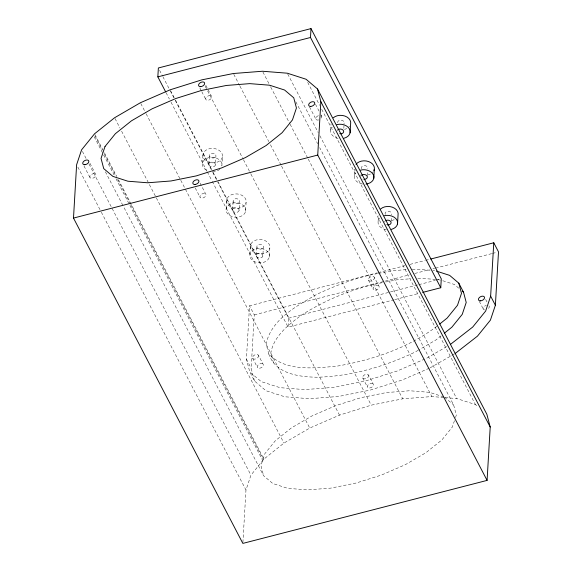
<?xml version="1.0" encoding="UTF-8"?>
<svg xmlns="http://www.w3.org/2000/svg" width="572" height="572" viewBox="0 0 572 572"><rect width="100%" height="100%" fill="white"/><g stroke="black" fill="none" stroke-linecap="round" stroke-linejoin="round"><path stroke-width="0.43" stroke-dasharray="2.86 2.15" d="M202.459 163.149L202.981 154.254M208.93 164.064L209.452 155.169M215.401 164.972A3.275 2.402 3.4 0 0 210.982 162.241A3.275 2.402 3.4 0 0 210.117 166.338A3.275 2.402 3.4 0 0 215.401 164.972L215.923 156.077A3.275 2.402 3.4 0 0 211.504 153.346A3.275 2.402 3.4 0 0 210.639 157.443A3.275 2.402 3.4 0 0 215.923 156.077M222.394 156.985A9.831 7.214 3.4 0 1 206.535 161.082A9.831 7.214 3.4 0 1 209.137 148.799A9.831 7.214 3.4 0 1 222.394 156.985L221.879 165.88A9.831 7.214 3.4 0 0 214.507 157.572A9.831 7.214 3.4 0 0 202.867 161.94A9.831 7.214 3.4 0 0 208.201 171.014M226.147 208.651L226.662 199.757M232.618 209.559L233.14 200.665M239.089 210.475A3.275 2.402 3.4 0 0 234.67 207.743A3.275 2.402 3.4 0 0 233.798 211.833A3.275 2.402 3.4 0 0 239.089 210.475L239.611 201.58A3.275 2.402 3.4 0 0 235.192 198.849A3.275 2.402 3.4 0 0 234.32 202.938A3.275 2.402 3.4 0 0 239.611 201.58M245.56 211.383A9.831 7.214 3.4 0 0 232.296 203.189A9.831 7.214 3.4 0 0 229.694 215.472A9.831 7.214 3.4 0 0 245.56 211.383L246.082 202.488A9.831 7.214 3.4 0 0 232.818 194.294A9.831 7.214 3.4 0 0 230.216 206.578A9.831 7.214 3.4 0 0 246.082 202.488M249.892 254.275L250.414 245.381M429.2 368.261L401.844 380.144L370.134 390.118L338.631 396.453L309.495 398.72L284.699 396.761L265.937 390.712L254.49 380.988L249.757 371.893L246.403 359.152L249.535 305.784L377.263 272.837M256.37 255.183L256.885 246.289M254.49 380.988L251.144 368.254L254.268 314.886L249.535 305.784M242.9 542.513L245.974 490.032L250.944 475.146L263.899 459.13L283.955 443.071L309.745 428.063L339.503 415.136L371.221 405.162L402.724 398.827L431.86 396.56L444.258 397.54M262.841 256.099A3.275 2.402 3.4 0 0 258.415 253.367A3.275 2.402 3.4 0 0 257.55 257.457A3.275 2.402 3.4 0 0 262.841 256.099L263.363 247.204A3.275 2.402 3.4 0 0 258.937 244.473A3.275 2.402 3.4 0 0 258.072 248.563A3.275 2.402 3.4 0 0 263.363 247.204M269.312 257.007A9.831 7.214 3.4 0 0 256.049 248.813A9.831 7.214 3.4 0 0 253.446 261.097A9.831 7.214 3.4 0 0 269.312 257.007L269.834 248.112A9.831 7.214 3.4 0 0 256.571 239.918A9.831 7.214 3.4 0 0 253.968 252.202A9.831 7.214 3.4 0 0 269.834 248.112M394.194 299.757L288.116 327.12L288.631 318.225L217.725 182.018M330.68 130.073L331.045 123.845M337.158 130.981L337.258 129.208M343.836 128.335L344.151 123.001M354.368 175.575L354.733 169.348M360.839 176.483L360.946 174.703M367.417 175.618L367.682 171.171M378.121 221.192L378.435 215.858M391.169 221.235L391.377 217.682M454.454 420.685L452.338 427.041L441.97 439.854L425.933 452.702L405.298 464.7L381.488 475.046L356.113 483.025L330.916 488.095L307.6 489.904L287.766 488.338L272.758 483.504L263.606 475.725L123.502 206.599M455.519 417.51L456.313 415.129L453.632 404.94L319.712 147.683M436.922 326.255C407.75 348.377 371.857 360.16 336.086 366.309C313.849 367.989 285.75 371.914 268.768 353.946L266.094 343.751C271.679 318.933 296.904 305.92 317.102 294.18C336.465 285.256 356.513 277.327 377.584 273.588M441.012 335.871L435.835 340.018L419.026 349.799M418.261 350.243L415.201 352.023C384.677 366.666 351.473 376.197 317.51 377.227C299.278 376.998 275.482 374.009 268.768 353.946M446.596 346.639L426.876 358.115L397.111 371.042L365.394 381.016L333.898 387.351L304.754 389.618L279.958 387.659L261.204 381.617L249.757 371.893M454.368 353.975L430.001 367.91M378.121 272.615L404.876 265.715M410.06 264.378L424.724 260.589M425.589 260.367L429.908 259.259M254.268 314.886L409.616 274.81M414.793 273.473L429.465 269.691M432.918 268.804L434.641 268.354M435.507 268.132L491.605 253.661M492.463 253.439L496.782 252.323M288.631 318.225L417.996 284.856M418.861 284.634L435.249 280.409M436.107 280.18L439.561 279.293M395.052 299.535L419.204 293.307M378.457 273.409L391.491 270.792L407.028 269.584M382.325 282.682C353.532 288.202 325.954 299.621 301.215 315.279C288.309 325.032 273.945 335.964 270.828 352.852L273.509 363.041M385.8 281.989L396.224 279.887L410.903 278.75M412.212 269.176L430.294 270.198M417.81 278.207L436.786 279.436M432.897 270.406L434.634 270.542M437.651 279.508L441.92 280.466M445.145 397.611L456.656 398.52L475.418 404.568L478.106 406.856M442.771 280.738L454.382 284.477L458.958 288.367M443.643 396.889L429.472 392.321L409.631 390.755L386.322 392.571L361.118 397.64L335.75 405.619L311.94 415.958L291.305 427.963L275.261 440.812L264.9 453.625L260.925 465.536L263.606 475.725M444.473 397.161L453.632 404.94M485.649 299.449L487.23 302.481M479.293 301.365L483.24 308.944M307.707 82.411L319.662 105.362M321.721 109.323L475.418 404.568M315.472 104.247L319.026 111.075M320.999 114.865L321.786 116.381M309.509 106.921L315.823 119.055M287.716 73.988L318.204 132.561M319.855 135.728L456.656 398.52M295.817 101.773L317.653 143.722M374.374 277.391A3.275 2.038 -27.5 0 1 370.477 281.081A3.275 2.038 -27.5 0 1 369.326 277.713A3.275 2.038 -27.5 0 1 374.374 277.391L379.107 286.493A3.275 2.038 -27.5 0 1 375.211 290.183A3.275 2.038 -27.5 0 1 374.059 286.815A3.275 2.038 -27.5 0 1 379.107 286.493M262.92 72.029L270.334 86.279M270.749 87.073L289.704 123.48M290.118 124.274L307.836 158.308M308.244 159.102L431.86 396.56M368.411 280.065L373.144 289.167M233.776 74.296L239.546 85.378M239.961 86.172L268.804 141.577M270.456 144.745L281.167 165.322M281.574 166.116L402.724 398.827M368.64 375.232A3.275 2.038 -27.5 0 1 364.743 378.921A3.275 2.038 -27.5 0 1 363.592 375.554A3.275 2.038 -27.5 0 1 368.64 375.232L373.373 384.334A3.275 2.038 -27.5 0 1 369.476 388.023A3.275 2.038 -27.5 0 1 368.325 384.656A3.275 2.038 -27.5 0 1 373.373 384.334M362.677 377.906L367.41 387.008M205.777 85.228L211.697 96.604A3.275 2.038 -27.5 0 1 207.793 100.293A3.275 2.038 -27.5 0 1 206.649 96.925A3.275 2.038 -27.5 0 1 211.697 96.604M205.162 86.172L207.221 90.133M207.636 90.927L243.071 158.995M243.486 159.788L250.493 173.244M250.901 174.038L371.221 405.162M199.807 87.902L201.387 90.934M201.78 91.692L205.727 99.278M170.563 90.605L175.096 99.314M175.511 100.107L212.598 171.343M213.006 172.136L217.539 180.838M217.953 181.631L339.503 415.136M159.602 70.356L162.484 75.897M162.898 76.691L169.905 90.154M170.32 90.941L174.853 99.657M175.268 100.45L212.369 171.722M212.784 172.515L217.317 181.224M166.087 92.714L169.383 99.049M171.035 102.216L206.9 171.114M207.314 171.9L211.847 180.616M212.262 181.41L288.116 327.12M200.043 183.069L205.963 194.444A3.275 2.038 -27.5 0 1 202.059 198.127A3.275 2.038 -27.5 0 1 200.908 194.759A3.275 2.038 -27.5 0 1 205.963 194.444M195.259 188.016L199.993 197.111M140.798 103.532L145.746 113.034M146.16 113.828L180.359 179.522M180.773 180.316L309.745 428.063M258.544 355.455A3.275 2.038 -27.5 0 1 254.647 359.144A3.275 2.038 -27.5 0 1 253.496 355.777A3.275 2.038 -27.5 0 1 258.544 355.455L263.284 364.557A3.275 2.038 -27.5 0 1 259.388 368.239A3.275 2.038 -27.5 0 1 258.237 364.872A3.275 2.038 -27.5 0 1 263.284 364.557M252.581 358.129L257.314 367.224M246.403 359.152L251.144 368.254M115.015 118.54L119.956 128.035M121.607 131.202L283.955 443.071M94.959 134.599L102.788 149.635M104.433 152.803L116.795 176.548M118.447 179.715L263.899 459.13M94.952 135.907L102.367 150.157M104.426 154.118L115.966 176.276M117.61 179.444L130.387 203.982M130.795 204.776L263.477 459.652M94.208 136.83L103.267 154.24M103.682 155.033L113.985 174.825M116.044 178.779L262.734 460.567M105.377 171.764L123.094 205.806M89.947 163.285L95.867 174.66A3.275 2.038 -27.5 0 1 91.97 178.35A3.275 2.038 -27.5 0 1 90.819 174.982A3.275 2.038 -27.5 0 1 95.867 174.66M82.418 151.408L86.122 158.53M89.01 164.071L250.944 475.146M83.984 165.959L89.904 177.334M77.856 167.088L100.929 211.411M101.344 212.205L245.974 490.032M385.299 214.457A3.275 2.402 3.4 0 1 388.424 211.268A3.275 2.402 3.4 0 1 391.348 214.722M361.547 168.833A3.275 2.402 3.4 0 1 364.242 165.644A3.275 2.402 3.4 0 1 367.832 168.497M337.659 122.715A3.275 2.402 3.4 0 1 341.412 120.177A3.275 2.402 3.4 0 1 343.908 123.595M394.151 219.648A9.831 7.214 3.4 0 1 391.899 220.492M373.209 171.75A9.831 7.214 3.4 0 1 372.258 172.773M370.399 174.024A9.831 7.214 3.4 0 1 368.153 174.868M355.441 170.406A9.831 7.214 3.4 0 1 354.962 169.183M349.521 126.255A9.831 7.214 3.4 0 1 348.57 127.27M346.718 128.528A9.831 7.214 3.4 0 1 344.466 129.372M219.827 169.248A9.831 7.214 3.4 0 1 213.227 171.722M338.052 138.388A9.831 7.214 3.4 0 1 332.232 127.198M339.89 133.805A3.275 2.402 3.4 0 1 339.067 133.605M362.577 184.027A9.831 7.214 3.4 0 1 355.913 172.701M363.577 179.301A3.275 2.402 3.4 0 1 362.755 179.1M386.329 229.651A9.831 7.214 3.4 0 1 379.665 218.325M386.508 224.725A3.275 2.402 3.4 0 1 385.778 224.381M384.591 222.108A3.275 2.402 3.4 0 1 385.278 220.985M488.931 305.813A3.275 2.038 -27.5 0 1 487.637 309.145M484.584 309.931A3.275 2.038 -27.5 0 1 483.304 307.793A3.275 2.038 -27.5 0 1 486.35 305.384M321.056 115.587A3.275 2.038 -27.5 0 1 320.871 118.733M318.675 119.941A3.275 2.038 -27.5 0 1 315.751 118.504A3.275 2.038 -27.5 0 1 318.933 115.494"/><path stroke-width="0.86" d="M73.495 218.075L76.619 164.707L81.589 149.828L94.544 133.805L114.6 117.746L140.39 102.745L170.156 89.811L201.866 79.844L233.369 73.509L262.505 71.243L287.301 73.195L306.063 79.243L317.51 88.967L486.858 414.292L490.211 427.027L487.087 480.394L242.843 543.4L73.495 218.075L317.732 155.069L320.856 101.709L317.51 88.967M165.673 91.92L157.843 76.87L158.365 67.975L311.011 28.6L441.284 278.85L440.762 287.745L422.651 292.414M440.762 287.745L310.489 37.495L311.011 28.6M350.1 132.804L350.622 123.91A9.831 7.214 3.4 0 0 344.88 116.044A9.831 7.214 3.4 0 0 333.254 117.818M373.788 178.307L374.31 169.412M397.533 223.931L398.055 215.036A9.831 7.214 3.4 0 0 392.313 207.171A9.831 7.214 3.4 0 0 380.695 208.937M450.386 344.437L472.715 327.048L485.671 311.032L490.64 296.146L493.772 242.778L430.766 259.03M455.126 353.532L477.456 336.15L490.411 320.134L495.381 305.248L498.505 251.88L493.772 242.778M439.589 324.117L447.14 318.068L457.507 305.255L461.482 293.35L458.801 283.154L449.642 275.375L436.336 271.092M444.33 333.219L451.88 327.17L462.24 314.357L466.216 302.445L463.534 292.256L458.801 283.154M157.843 76.87L310.489 37.495M462.226 291.148L463.534 292.256M490.64 296.146L495.381 305.248M320.856 101.709L490.211 427.027M317.732 155.069L487.087 480.394M355.991 164.336A9.831 7.214 3.4 0 1 368.561 161.547A9.831 7.214 3.4 0 1 373.895 170.62M336.837 124.61A9.831 7.214 3.4 0 1 349.549 129.079A9.831 7.214 3.4 0 1 343.944 138.267M338.46 129.444A3.275 2.402 3.4 0 1 343.443 130.652A3.275 2.402 3.4 0 1 340.748 133.841M360.524 170.113A9.831 7.214 3.4 0 1 373.509 175.182A9.831 7.214 3.4 0 1 365.987 184.07M361.525 175.361A3.275 2.402 3.4 0 1 366.952 175.861A3.275 2.402 3.4 0 1 364.428 179.336M384.277 215.737A9.831 7.214 3.4 0 1 396.989 220.199A9.831 7.214 3.4 0 1 391.384 229.386M385.893 220.57A3.275 2.402 3.4 0 1 391.012 222.079A3.275 2.402 3.4 0 1 387.33 224.925M105.019 146.504L101.044 158.408L103.725 168.604L112.884 176.383L127.892 181.217L147.726 182.783L171.035 180.966L196.239 175.904L221.607 167.925L245.417 157.579L266.052 145.574L282.096 132.725L292.456 119.913L296.432 108.008L293.751 97.812L284.599 90.033L269.591 85.199L249.757 83.634L226.44 85.45L201.244 90.512L175.869 98.491L152.059 108.837L131.431 120.842L115.387 133.691L105.019 146.504M480.566 300.865A3.275 2.038 -27.5 0 0 484.463 297.175A3.275 2.038 -27.5 0 0 479.415 297.497A3.275 2.038 -27.5 0 0 480.566 300.865M84.863 164.7A3.275 2.038 -27.5 0 0 88.76 161.011A3.275 2.038 -27.5 0 0 83.712 161.333A3.275 2.038 -27.5 0 0 84.863 164.7M200.693 86.644A3.275 2.038 -27.5 0 0 204.59 82.954A3.275 2.038 -27.5 0 0 199.542 83.276A3.275 2.038 -27.5 0 0 200.693 86.644M194.959 184.477A3.275 2.038 -27.5 0 0 198.856 180.788A3.275 2.038 -27.5 0 0 193.808 181.109A3.275 2.038 -27.5 0 0 194.959 184.477M310.782 106.421A3.275 2.038 -27.5 0 0 314.686 102.731A3.275 2.038 -27.5 0 0 309.631 103.053A3.275 2.038 -27.5 0 0 310.782 106.421"/></g></svg>
